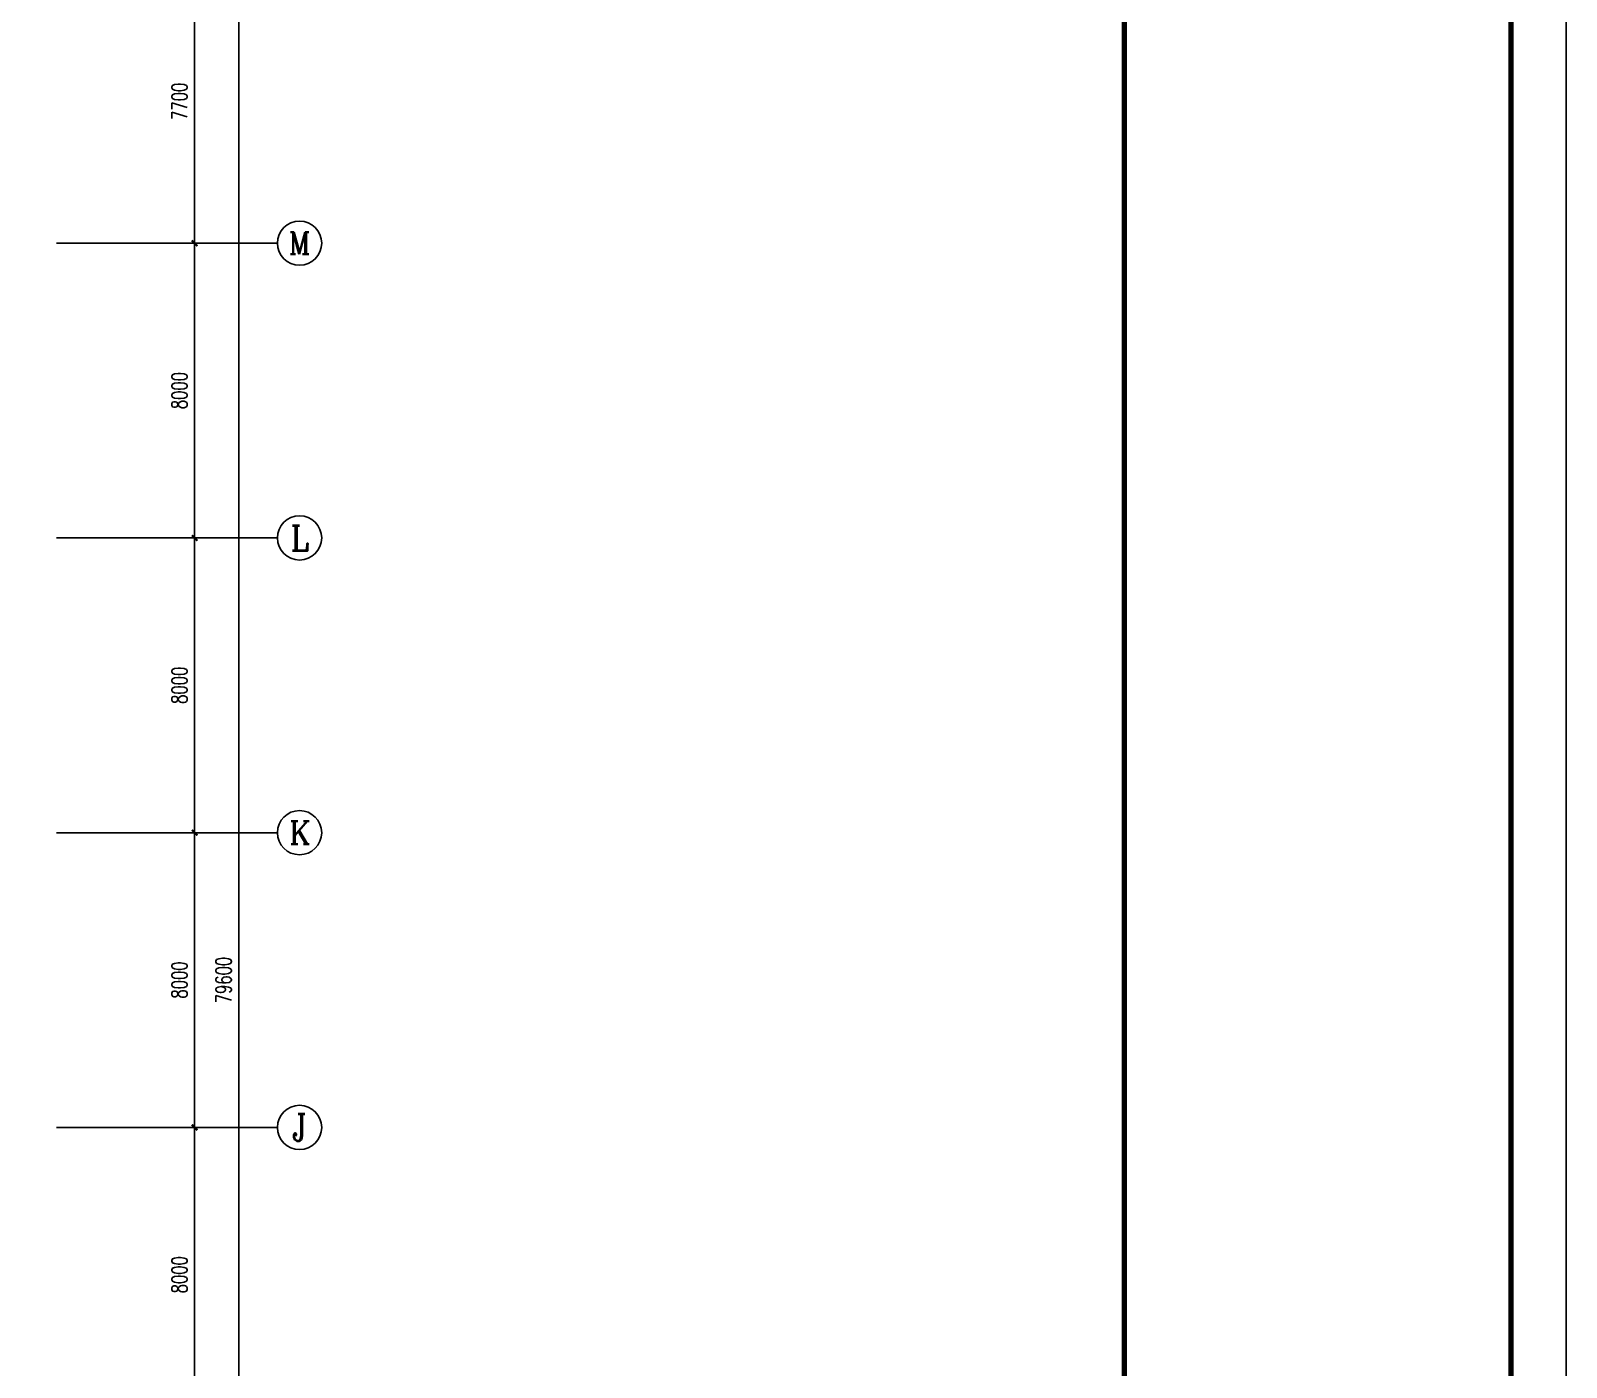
# Model space of a CAD drawing. Extents: x 1725663 to 4653551, y -550461 to 248782.
# Drawn here: x 2394443 to 2436134, y -357865 to -321586 of the extents above; entities that cross this region are included whole.
import ezdxf
from ezdxf.enums import TextEntityAlignment as Align

# ---------------------------------------------------------------- set-up
doc = ezdxf.new("R2010")
doc.units = 0
doc.header["$LTSCALE"] = 1000
for name, color, linetype in [('0-底图', 7, 'Continuous'), ('AXIS', 3, 'Continuous'), ('AXIS_TEXT', 7, 'Continuous'), ('BTTK', 7, 'Continuous'), ('PUB_TITLE', 4, 'Continuous')]:
    doc.layers.add(name, color=color, linetype=linetype)
doc.styles.add('_TCH_AXIS', font='COMPLEX', dxfattribs={"bigfont": 'GBCBIG'})
doc.styles.add('A_DIM_T3', font='SIMPLEX', dxfattribs={"width": 0.7, "bigfont": 'HZ'})
doc.styles.add('COMPLEX', font='COMPLEX')
doc.styles.add('HZ(TK)', font='geniso.shx', dxfattribs={"width": 0.9, "bigfont": 'hztxt.shx'})
doc.dimstyles.new('_TCH_ARCH&&150', dxfattribs={"dimtxt": 420, "dimasz": 150, "dimexe": 375, "dimexo": 450, "dimgap": 202.5, "dimtad": 1, "dimdec": 0, "dimzin": 0, "dimdsep": 46, "dimtxsty": 'A_DIM_T3', "dimblk": 'ARCHTICK', "dimcen": 0.09, "dimclrt": 7, "dimazin": 2, "dimtfac": 1, "dimtdec": 0, "dimtix": 1, "dimtmove": 2, "dimatfit": 3, "dimfxl": 150, "dimtolj": 1, "dimtzin": 0, "dimarcsym": 0})

# ---------------------------------------------------------------- blocks, each defined once
blk = doc.blocks.new('vhtemplate_2020年新竖式图框_A0')
at = {"layer": 'PUB_TITLE', "color": 7}
blk.add_lwpolyline([(0, 0), (1189, 0), (1189, 841), (0, 841)], close=True, dxfattribs=at)
at = {"layer": 'PUB_TITLE', "const_width": 1}
blk.add_lwpolyline([(25, 10), (1179, 10), (1179, 831), (25, 831)], close=True, dxfattribs=at)
blk.add_lwpolyline([(1109, 10), (1109, 831)], dxfattribs=at)
at = {"layer": 'BTTK', "color": 4, "style": 'HZ(TK)', "width": 0.9}
for tag, p in [('合作单位', (1144, 743.5)), ('建设单位', (1144, 209.5)), ('工程名称', (1144, 176.5)), ('子项名称', (1154, 160)), ('图纸名称', (1144, 141))]:
    blk.add_attdef(tag, text='', height=3.5, dxfattribs=at).set_placement(p, align=Align.MIDDLE_CENTER)
for tag, p in [('注册证书号', (1156.5, 309.01)), ('注册印章号', (1156.5, 301.01)), ('设计号', (1154, 193)), ('图别', (1137.75, 34)), ('图号', (1170.25, 34)), ('版本号', (1137.75, 26)), ('日期', (1170.25, 26))]:
    blk.add_attdef(tag, text='', height=3.5, dxfattribs=at).set_placement(p, align=Align.MIDDLE)
blk = doc.blocks.new('_ArchTick')
at = {"color": 0, "linetype": 'ByBlock', "const_width": 0.4}
blk.add_lwpolyline([(-0.5, -0.5), (0.5, 0.5)], dxfattribs=at)
blk = doc.blocks.new('*D755')
at = {"layer": 'AXIS', "color": 0, "lineweight": -2, "transparency": 16777216}
for p, q in [((1606457, -226421), (1611332, -226421)), ((1610957, -306021), (1610957, -226421)), ((1606457, -306021), (1611332, -306021))]:
    blk.add_line(p, q, dxfattribs=at)
at = {"layer": 'Defpoints', "color": 0, "transparency": 16777216}
for p in [(1606007, -226421), (1610957, -226421), (1606007, -306021)]:
    blk.add_point(p, dxfattribs=at)
at = {"layer": 'AXIS', "color": 0, "lineweight": -2, "transparency": 16777216, "xscale": 150, "yscale": 150, "zscale": 150}
for p, rotation in [((1610957, -226421), 90), ((1610957, -306021), 270)]:
    blk.add_blockref('_ArchTick', p, dxfattribs=dict(at, rotation=rotation))
at = {"layer": 'AXIS', "color": 7, "transparency": 16777216, "insert": (1610544, -266221), "char_height": 420, "attachment_point": 5, "rotation": 90, "style": 'A_DIM_T3'}
blk.add_mtext('\\A1;79600', dxfattribs=at)
blk = doc.blocks.new('*D762')
at = {"layer": 'AXIS', "color": 0, "lineweight": -2, "transparency": 16777216}
for p, q in [((1606457, -270221), (1610132, -270221)), ((1609757, -278221), (1609757, -270221)), ((1606457, -278221), (1610132, -278221))]:
    blk.add_line(p, q, dxfattribs=at)
at = {"layer": 'Defpoints', "color": 0, "transparency": 16777216}
for p in [(1606007, -270221), (1609757, -270221), (1606007, -278221)]:
    blk.add_point(p, dxfattribs=at)
at = {"layer": 'AXIS', "color": 0, "lineweight": -2, "transparency": 16777216, "xscale": 150, "yscale": 150, "zscale": 150}
for p, rotation in [((1609757, -270221), 90), ((1609757, -278221), 270)]:
    blk.add_blockref('_ArchTick', p, dxfattribs=dict(at, rotation=rotation))
at = {"layer": 'AXIS', "color": 7, "transparency": 16777216, "insert": (1609344, -274221), "char_height": 420, "attachment_point": 5, "rotation": 90, "style": 'A_DIM_T3'}
blk.add_mtext('\\A1;8000', dxfattribs=at)
blk = doc.blocks.new('*D763')
at = {"layer": 'AXIS', "color": 0, "lineweight": -2, "transparency": 16777216}
for p, q in [((1606457, -262221), (1610132, -262221)), ((1609757, -270221), (1609757, -262221)), ((1606457, -270221), (1610132, -270221))]:
    blk.add_line(p, q, dxfattribs=at)
at = {"layer": 'Defpoints', "color": 0, "transparency": 16777216}
for p in [(1606007, -262221), (1609757, -262221), (1606007, -270221)]:
    blk.add_point(p, dxfattribs=at)
at = {"layer": 'AXIS', "color": 0, "lineweight": -2, "transparency": 16777216, "xscale": 150, "yscale": 150, "zscale": 150}
for p, rotation in [((1609757, -262221), 90), ((1609757, -270221), 270)]:
    blk.add_blockref('_ArchTick', p, dxfattribs=dict(at, rotation=rotation))
at = {"layer": 'AXIS', "color": 7, "transparency": 16777216, "insert": (1609344, -266221), "char_height": 420, "attachment_point": 5, "rotation": 90, "style": 'A_DIM_T3'}
blk.add_mtext('\\A1;8000', dxfattribs=at)
blk = doc.blocks.new('*D764')
at = {"layer": 'AXIS', "color": 0, "lineweight": -2, "transparency": 16777216}
for p, q in [((1606457, -254221), (1610132, -254221)), ((1609757, -262221), (1609757, -254221)), ((1606457, -262221), (1610132, -262221))]:
    blk.add_line(p, q, dxfattribs=at)
at = {"layer": 'Defpoints', "color": 0, "transparency": 16777216}
for p in [(1606007, -254221), (1609757, -254221), (1606007, -262221)]:
    blk.add_point(p, dxfattribs=at)
at = {"layer": 'AXIS', "color": 0, "lineweight": -2, "transparency": 16777216, "xscale": 150, "yscale": 150, "zscale": 150}
for p, rotation in [((1609757, -254221), 90), ((1609757, -262221), 270)]:
    blk.add_blockref('_ArchTick', p, dxfattribs=dict(at, rotation=rotation))
at = {"layer": 'AXIS', "color": 7, "transparency": 16777216, "insert": (1609344, -258221), "char_height": 420, "attachment_point": 5, "rotation": 90, "style": 'A_DIM_T3'}
blk.add_mtext('\\A1;8000', dxfattribs=at)
blk = doc.blocks.new('*D765')
at = {"layer": 'AXIS', "color": 0, "lineweight": -2, "transparency": 16777216}
for p, q in [((1606457, -246221), (1610132, -246221)), ((1609757, -254221), (1609757, -246221)), ((1606457, -254221), (1610132, -254221))]:
    blk.add_line(p, q, dxfattribs=at)
at = {"layer": 'Defpoints', "color": 0, "transparency": 16777216}
for p in [(1606007, -246221), (1609757, -246221), (1606007, -254221)]:
    blk.add_point(p, dxfattribs=at)
at = {"layer": 'AXIS', "color": 0, "lineweight": -2, "transparency": 16777216, "xscale": 150, "yscale": 150, "zscale": 150}
for p, rotation in [((1609757, -246221), 90), ((1609757, -254221), 270)]:
    blk.add_blockref('_ArchTick', p, dxfattribs=dict(at, rotation=rotation))
at = {"layer": 'AXIS', "color": 7, "transparency": 16777216, "insert": (1609344, -250221), "char_height": 420, "attachment_point": 5, "rotation": 90, "style": 'A_DIM_T3'}
blk.add_mtext('\\A1;8000', dxfattribs=at)
blk = doc.blocks.new('*D766')
at = {"layer": 'AXIS', "color": 0, "lineweight": -2, "transparency": 16777216}
for p, q in [((1606457, -238521), (1610132, -238521)), ((1609757, -246221), (1609757, -238521)), ((1606457, -246221), (1610132, -246221))]:
    blk.add_line(p, q, dxfattribs=at)
at = {"layer": 'Defpoints', "color": 0, "transparency": 16777216}
for p in [(1606007, -238521), (1609757, -238521), (1606007, -246221)]:
    blk.add_point(p, dxfattribs=at)
at = {"layer": 'AXIS', "color": 0, "lineweight": -2, "transparency": 16777216, "xscale": 150, "yscale": 150, "zscale": 150}
for p, rotation in [((1609757, -238521), 90), ((1609757, -246221), 270)]:
    blk.add_blockref('_ArchTick', p, dxfattribs=dict(at, rotation=rotation))
at = {"layer": 'AXIS', "color": 7, "transparency": 16777216, "insert": (1609344, -242371), "char_height": 420, "attachment_point": 5, "rotation": 90, "style": 'A_DIM_T3'}
blk.add_mtext('\\A1;7700', dxfattribs=at)
blk = doc.blocks.new('_AXISO')
blk.add_circle((0, 0), 0.5)
at = {"layer": 'AXIS_TEXT', "style": 'COMPLEX', "width": 1.041667}
blk.add_attdef('A', text='', height=0.56, dxfattribs=at).set_placement((-0.25, -0.28), (0.25, -0.28), align=Align.FIT)
blk = doc.blocks.new('ugjhk')
at = {"layer": 'AXIS'}
for p, q in [((1606007, -246220.8), (1612007, -246220.8)), ((1606007, -254220.8), (1612007, -254220.8)), ((1606007, -262220.8), (1612007, -262220.8)), ((1606007, -270220.8), (1612007, -270220.8))]:
    blk.add_line(p, q, dxfattribs=at)
ref = blk.add_blockref('_AXISO', (1612607, -246220.8), dxfattribs=dict(at, xscale=1200, yscale=1200, zscale=1200))
ref.add_attrib('A', 'M', dxfattribs={"layer": 'AXIS_TEXT', "height": 594, "style": '_TCH_AXIS'}).set_placement((1612310, -246517.8), (1612904, -246517.8), align=Align.FIT)
ref = blk.add_blockref('_AXISO', (1612607, -254220.8), dxfattribs=dict(at, xscale=1200, yscale=1200, zscale=1200))
ref.add_attrib('A', 'L', dxfattribs={"layer": 'AXIS_TEXT', "height": 683.5, "style": '_TCH_AXIS'}).set_placement((1612362.9, -254562.6), (1612851.1, -254562.6), align=Align.FIT)
ref = blk.add_blockref('_AXISO', (1612607, -262220.8), dxfattribs=dict(at, xscale=1200, yscale=1200, zscale=1200))
ref.add_attrib('A', 'K', dxfattribs={"layer": 'AXIS_TEXT', "height": 622.9, "style": '_TCH_AXIS'}).set_placement((1612325.2, -262532.2), (1612888.8, -262532.2), align=Align.FIT)
ref = blk.add_blockref('_AXISO', (1612607, -270220.8), dxfattribs=dict(at, xscale=1200, yscale=1200, zscale=1200))
ref.add_attrib('A', 'J', dxfattribs={"layer": 'AXIS_TEXT', "height": 744.1, "style": '_TCH_AXIS'}).set_placement((1612412.1, -270592.8), (1612801.9, -270592.8), align=Align.FIT)
for p1, p2, distance, picture, middle in [((1606007, -306020.8), (1606007, -226420.8), -4950, '*D755', (1610544.5, -266220.8)), ((1606007, -246220.8), (1606007, -238520.8), -3750, '*D766', (1609344.5, -242370.8)), ((1606007, -254220.8), (1606007, -246220.8), -3750, '*D765', (1609344.5, -250220.8)), ((1606007, -262220.8), (1606007, -254220.8), -3750, '*D764', (1609344.5, -258220.8)), ((1606007, -270220.8), (1606007, -262220.8), -3750, '*D763', (1609344.5, -266220.8)), ((1606007, -278220.8), (1606007, -270220.8), -3750, '*D762', (1609344.5, -274220.8))]:
    dim = blk.add_aligned_dim(p1=p1, p2=p2, distance=distance, dimstyle='_TCH_ARCH&&150', dxfattribs=at)
    dim.commit()
    dim.dimension.update_dxf_attribs({"geometry": picture, "text_midpoint": middle})

msp = doc.modelspace()

# ---------------------------------------------------------------- block references
at = {"layer": '0-底图', "xscale": 150, "yscale": 150, "zscale": 150}
msp.add_blockref('vhtemplate_2020年新竖式图框_A0', (2257784, -410778), dxfattribs=at)
at = {"layer": '0-底图'}
msp.add_blockref('ugjhk', (789136, -81133), dxfattribs=at)

doc.saveas('drawing.dxf')
